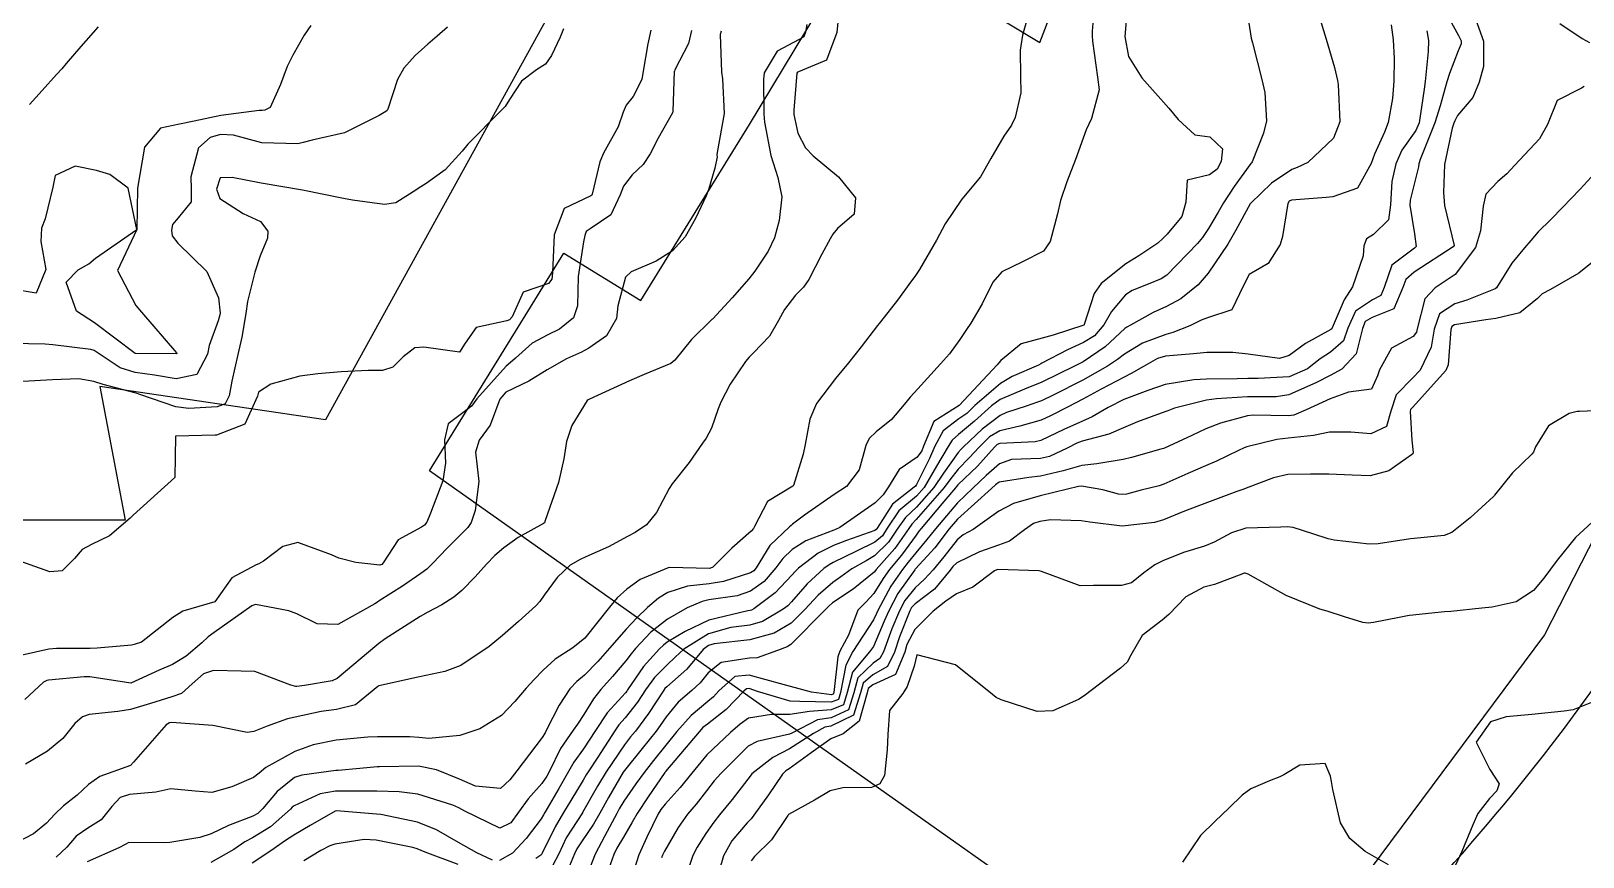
# Model space of a CAD drawing. Header units: metres. Extents: x 318500 to 325275, y 7408834 to 7428799.
# Drawn here: x 321369.2 to 321444.5, y 7423566.7 to 7423606.8 of the extents above; entities that cross this region are included whole.
import ezdxf

# ---------------------------------------------------------------- set-up
doc = ezdxf.new("R2010")
doc.units = ezdxf.units.M
doc.header["$MEASUREMENT"] = 0
for name, color, linetype in [('Curvas de Nivel 1m', 11, 'Continuous'), ('Curvas de Nivel 5m', 15, 'Continuous'), ('Edificações', 30, 'Continuous'), ('Vias Primárias', 230, 'Continuous')]:
    doc.layers.add(name, color=color, linetype=linetype)

msp = doc.modelspace()

# ---------------------------------------------------------------- linework, layer by layer
at = {"layer": 'Curvas de Nivel 1m', "flags": 128}
for points, elevation in [([(321408.52, 7423608.72), (321408.328, 7423606.723), (321407.832, 7423605.378), (321406.471, 7423604.822), (321406.42, 7423604.801), (321406.397, 7423604.751), (321406.243, 7423602.952), (321406.246, 7423602.752), (321406.431, 7423601.844), (321406.812, 7423601.132), (321407.182, 7423600.739), (321408.405, 7423599.719), (321409.232, 7423598.707), (321409.176, 7423597.91), (321408.367, 7423597.215), (321408.14, 7423596.947), (321408.014, 7423596.725), (321407.602, 7423595.981), (321406.964, 7423594.741), (321406.709, 7423594.37), (321406.328, 7423593.982), (321405.789, 7423593.284), (321405.502, 7423592.758), (321405.06, 7423592.001), (321404.286, 7423591.184), (321404.071, 7423590.985), (321403.895, 7423590.776), (321403.147, 7423589.665), (321402.698, 7423588.793), (321402.57, 7423588.481), (321402.241, 7423587.535), (321401.994, 7423587.043), (321401.818, 7423586.806), (321401.156, 7423585.876), (321400.341, 7423584.828), (321400.198, 7423584.615), (321399.573, 7423583.449), (321399.087, 7423582.841), (321398.541, 7423582.48), (321398.171, 7423582.276), (321397.242, 7423581.785), (321396.156, 7423581.293), (321395.872, 7423581.166), (321395.396, 7423580.891), (321394.752, 7423580.289), (321394.128, 7423579.443), (321393.914, 7423579.122), (321393.728, 7423578.914), (321392.876, 7423578.159), (321392.105, 7423577.479), (321391.455, 7423576.94), (321390.086, 7423576.033), (321389.311, 7423575.738), (321388.077, 7423575.475), (321386.107, 7423575.046), (321386.07, 7423575.028), (321386.051, 7423575.01), (321384.972, 7423574.111), (321384.053, 7423573.894), (321383.303, 7423573.796), (321382.047, 7423573.522), (321381.674, 7423573.437), (321380.678, 7423573.08), (321380.037, 7423572.822), (321379.72, 7423572.778), (321378.04, 7423573.12), (321376.042, 7423573.264), (321375.941, 7423573.242), (321375.782, 7423573.144), (321374.191, 7423571.337), (321374.043, 7423571.17), (321372.567, 7423570.636), (321372.006, 7423570.247), (321371.46, 7423569.744), (321370.797, 7423569.212), (321370.379, 7423568.821), (321369.977, 7423568.382), (321369.343, 7423567.856), (321368.164, 7423567.247)], 784), ([(321420.873, 7423608.555), (321420.729, 7423606.783), (321420.728, 7423606.557), (321420.742, 7423606.311), (321420.974, 7423604.552), (321421.067, 7423603.945), (321420.686, 7423602.556), (321420.434, 7423602.01), (321419.908, 7423600.568), (321419.493, 7423599.485), (321419.186, 7423598.578), (321419.034, 7423597.926), (321418.682, 7423596.585), (321418.355, 7423596.121), (321417.349, 7423595.601), (321416.345, 7423595.11), (321415.904, 7423594.617), (321415.376, 7423593.573), (321414.834, 7423592.632), (321414.618, 7423592.323), (321414.298, 7423591.836), (321413.792, 7423591.143), (321413.36, 7423590.654), (321412.268, 7423589.442), (321411.895, 7423589.042), (321411.592, 7423588.677), (321410.979, 7423587.953), (321410.24, 7423587.352), (321409.903, 7423587.027), (321409.732, 7423586.697), (321409.407, 7423585.507), (321408.804, 7423584.711), (321408.196, 7423584.317), (321406.761, 7423583.316), (321406.181, 7423582.88), (321406.112, 7423582.819), (321406.03, 7423582.751), (321405.085, 7423581.842), (321404.41, 7423580.767), (321404.299, 7423580.617), (321404.146, 7423580.525), (321402.834, 7423580.095), (321402.138, 7423579.991), (321401.084, 7423579.868), (321400.131, 7423579.562), (321399.669, 7423579.292), (321399.147, 7423578.84), (321398.624, 7423578.335), (321398.109, 7423577.787), (321397.303, 7423576.862), (321396.736, 7423576.224), (321396.08, 7423575.561), (321395.718, 7423575.243), (321395.378, 7423574.89), (321394.849, 7423574.107), (321394.239, 7423572.898), (321394.174, 7423572.763), (321394.036, 7423572.528), (321392.807, 7423570.918), (321392.457, 7423570.48), (321392.007, 7423570.067), (321390.787, 7423570.169), (321390.013, 7423570.519), (321388.895, 7423570.971), (321388.022, 7423571.136), (321386.127, 7423571.114), (321386.021, 7423571.106), (321385.178, 7423571.023), (321384.125, 7423570.932), (321384.018, 7423570.927), (321382.362, 7423570.71), (321382.013, 7423570.586), (321381.162, 7423569.914), (321380.467, 7423569.083), (321380.231, 7423568.842), (321379.984, 7423568.715), (321378.814, 7423568.271), (321377.971, 7423567.865), (321377.411, 7423567.683), (321375.965, 7423567.446), (321375.682, 7423567.426), (321373.964, 7423567.439), (321373.79, 7423567.345), (321373.478, 7423567.177), (321371.953, 7423566.5)], 782), ([(321422.464, 7423608.476), (321422.314, 7423606.533), (321422.485, 7423605.556), (321423.137, 7423604.523), (321424.448, 7423603.059), (321424.889, 7423602.503), (321425.699, 7423601.758), (321426.432, 7423601.671), (321427.041, 7423601.085), (321426.983, 7423600.472), (321426.787, 7423600.102), (321426.41, 7423599.818), (321425.339, 7423599.563), (321425.267, 7423598.497), (321425.073, 7423597.806), (321424.366, 7423596.942), (321424.148, 7423596.728), (321423.906, 7423596.515), (321422.981, 7423595.897), (321422.35, 7423595.509), (321421.154, 7423594.548), (321420.821, 7423594.064), (321420.338, 7423592.56), (321420.326, 7423592.544), (321420.31, 7423592.534), (321418.835, 7423592.049), (321418.3, 7423591.907), (321417.272, 7423591.623), (321416.283, 7423590.816), (321416.194, 7423590.699), (321416.116, 7423590.612), (321414.26, 7423588.64), (321413.042, 7423587.864), (321412.543, 7423586.665), (321412.461, 7423586.432), (321412.222, 7423586.134), (321411.36, 7423585.531), (321410.841, 7423584.684), (321410.575, 7423584.307), (321410.192, 7423583.91), (321408.477, 7423582.716), (321408.269, 7423582.628), (321408.178, 7423582.595), (321406.832, 7423582.078), (321406.164, 7423581.659), (321405.703, 7423581.208), (321405.374, 7423580.758), (321404.809, 7423580.094), (321404.133, 7423579.626), (321403.5, 7423579.409), (321402.126, 7423579.204), (321401.794, 7423579.136), (321401.059, 7423578.816), (321400.114, 7423578.277), (321399.299, 7423577.648), (321398.557, 7423576.845), (321398.353, 7423576.591), (321398.091, 7423576.258), (321397.448, 7423575.491), (321396.881, 7423574.868), (321396.524, 7423574.412), (321396.052, 7423573.655), (321395.752, 7423573.177), (321395.54, 7423572.885), (321394.927, 7423571.996), (321394.381, 7423570.896), (321394.258, 7423570.656), (321394.011, 7423570.31), (321393.347, 7423569.563), (321392.882, 7423568.917), (321392.508, 7423568.397), (321391.978, 7423568.135), (321390.283, 7423568.956), (321389.993, 7423569.129), (321389.701, 7423569.257), (321388.002, 7423569.791), (321387.093, 7423569.904), (321386.004, 7423569.927), (321385.094, 7423569.933), (321384.003, 7423569.928), (321383.248, 7423569.801), (321381.992, 7423569.221), (321381.902, 7423569.151), (321381.813, 7423569.063), (321380.851, 7423568.203), (321379.969, 7423567.665), (321379.595, 7423567.466), (321379.062, 7423567.103), (321377.953, 7423566.468)], 781), ([(321417.6, 7423607.508), (321417.34, 7423606.602), (321417.228, 7423605.864), (321417.248, 7423604.602), (321417.265, 7423603.795), (321416.99, 7423602.605), (321416.805, 7423602.238), (321416.431, 7423601.703), (321415.802, 7423600.619), (321415.31, 7423599.723), (321414.39, 7423598.64), (321413.584, 7423597.44), (321413.171, 7423596.658), (321412.346, 7423595.229), (321412.119, 7423594.896), (321411.957, 7423594.674), (321411.267, 7423593.739), (321410.442, 7423592.689), (321410.384, 7423592.614), (321410.307, 7423592.516), (321409.507, 7423591.486), (321408.891, 7423590.711), (321408.272, 7423589.951), (321407.35, 7423588.734), (321407.012, 7423587.975), (321406.793, 7423586.742), (321406.697, 7423586.269), (321406.229, 7423584.75), (321406.2, 7423584.724), (321404.971, 7423583.983), (321404.334, 7423582.768), (321404.28, 7423582.667), (321404.177, 7423582.546), (321403.233, 7423581.715), (321402.319, 7423580.797), (321402.206, 7423580.742), (321402.149, 7423580.736), (321400.208, 7423580.771), (321400.149, 7423580.761), (321398.788, 7423580.195), (321398.133, 7423579.728), (321397.677, 7423579.306), (321397.297, 7423578.862), (321396.105, 7423577.348), (321395.511, 7423576.889), (321394.657, 7423576.336), (321394.083, 7423575.804), (321393.647, 7423575.344), (321393.254, 7423574.918), (321392.706, 7423574.274), (321392.05, 7423573.606), (321390.998, 7423572.946), (321390.037, 7423572.637), (321388.523, 7423572.488), (321388.036, 7423572.534), (321387.614, 7423572.564), (321386.035, 7423572.559), (321385.564, 7423572.546), (321384.034, 7423572.41), (321382.911, 7423572.171), (321382.028, 7423571.851), (321380.625, 7423571.081), (321380.292, 7423570.809), (321380.013, 7423570.591), (321378.972, 7423570.139), (321378.001, 7423569.86), (321377.196, 7423569.934), (321376.003, 7423570.039), (321375.273, 7423569.879), (321373.999, 7423569.765), (321373.546, 7423569.628), (321373.142, 7423569.183), (321372.624, 7423568.546), (321371.974, 7423568.137), (321371.418, 7423567.756), (321370.958, 7423567.21), (321370.447, 7423566.723)], 783), ([(321431.706, 7423607.606), (321432.075, 7423606.406), (321432.479, 7423605.03), (321432.629, 7423604.398), (321432.666, 7423604.198), (321432.748, 7423602.395), (321432.432, 7423601.598), (321431.186, 7423600.419), (321430.664, 7423600.179), (321430.415, 7423600.076), (321429.426, 7423599.419), (321428.418, 7423598.45), (321428.389, 7423598.408), (321427.695, 7423597.136), (321427.301, 7423596.466), (321426.346, 7423595.05), (321425.863, 7423594.487), (321425.024, 7423593.806), (321424.324, 7423593.437), (321423.686, 7423593.15), (321422.584, 7423592.527), (321422.401, 7423592.436), (321422.308, 7423592.364), (321421.356, 7423591.483), (321420.283, 7423590.759), (321420.153, 7423590.691), (321419.903, 7423590.566), (321418.272, 7423589.77), (321417.441, 7423589.425), (321416.263, 7423588.923), (321415.83, 7423588.616), (321415.008, 7423587.87), (321414.239, 7423587.233), (321413.928, 7423586.951), (321413.726, 7423586.648), (321413.173, 7423585.698), (321412.572, 7423584.664), (321412.196, 7423584.244), (321411.345, 7423583.521), (321410.777, 7423582.684), (321410.543, 7423582.317), (321410.17, 7423581.999), (321409.29, 7423581.576), (321408.155, 7423581.025), (321407.961, 7423580.915), (321407.699, 7423580.727), (321406.891, 7423579.987), (321406.125, 7423579.112), (321405.95, 7423578.924), (321405.729, 7423578.754), (321404.716, 7423578.162), (321404.112, 7423577.977), (321403.19, 7423577.863), (321402.108, 7423577.567), (321400.907, 7423576.818), (321400.49, 7423576.428), (321400.088, 7423576.051), (321399.474, 7423575.441), (321399.051, 7423574.84), (321398.659, 7423574.246), (321398.05, 7423573.491), (321397.758, 7423573.141), (321397.561, 7423572.857), (321396.735, 7423571.577), (321396.263, 7423570.876), (321396.17, 7423570.726), (321396.014, 7423570.46), (321395.415, 7423569.47), (321395.057, 7423568.889), (321394.664, 7423568.209), (321394.013, 7423566.899), (321393.993, 7423566.866), (321393.959, 7423566.832), (321393.728, 7423566.673)], 779), ([(321437.879, 7423607.695), (321438.503, 7423606.584), (321438.632, 7423606.319), (321438.634, 7423606.183), (321438.493, 7423605.843), (321438.067, 7423604.735), (321437.94, 7423604.328), (321437.617, 7423603.168), (321437.357, 7423602.336), (321436.648, 7423600.573), (321436.582, 7423600.348), (321436.56, 7423600.206), (321436.409, 7423599.63), (321436.153, 7423598.593), (321436.146, 7423598.352), (321436.369, 7423596.965), (321436.441, 7423596.349), (321436.359, 7423596.262), (321435.27, 7423595.441), (321434.892, 7423594.364), (321434.727, 7423593.973), (321434.331, 7423593.761), (321433.5, 7423593.205), (321433.138, 7423592.388), (321432.916, 7423591.775), (321432.292, 7423591.223), (321431.789, 7423590.906), (321431.176, 7423590.417), (321430.276, 7423590.017), (321428.782, 7423589.938), (321428.275, 7423589.947), (321427.753, 7423589.936), (321426.274, 7423589.913), (321425.66, 7423589.876), (321424.271, 7423589.66), (321423.421, 7423589.366), (321422.264, 7423588.921), (321421.495, 7423588.541), (321420.722, 7423588.083), (321420.25, 7423587.877), (321419.34, 7423587.477), (321418.235, 7423586.944), (321417.949, 7423586.878), (321416.233, 7423586.799), (321416.106, 7423586.738), (321415.985, 7423586.614), (321415.155, 7423585.687), (321414.202, 7423584.786), (321414.136, 7423584.706), (321414.088, 7423584.642), (321413.52, 7423583.977), (321412.423, 7423582.666), (321412.313, 7423582.533), (321412.175, 7423582.348), (321411.466, 7423581.372), (321410.89, 7423580.683), (321410.58, 7423580.249), (321410.132, 7423579.521), (321409.733, 7423579.089), (321409.357, 7423578.701), (321408.901, 7423577.502), (321408.468, 7423576.714), (321408.374, 7423576.438), (321408.186, 7423574.718), (321408.159, 7423574.628), (321408.068, 7423574.596), (321407.099, 7423574.735), (321406.074, 7423575.008), (321405.72, 7423575.109), (321404.082, 7423575.558), (321403.375, 7423575.486), (321402.611, 7423574.792), (321402.35, 7423574.511), (321402.062, 7423574.283), (321401.259, 7423573.604), (321400.564, 7423572.822), (321400.033, 7423572.157), (321399.437, 7423571.425), (321398.983, 7423570.84), (321398.576, 7423570.279), (321397.999, 7423569.44), (321397.773, 7423569.074), (321397.655, 7423568.855), (321397.071, 7423567.767), (321396.595, 7423566.87), (321395.943, 7423565.174)], 776), ([(321399.305, 7423606.842), (321399.157, 7423606.177), (321398.936, 7423604.845), (321398.86, 7423604.45), (321398.451, 7423603.615), (321398.098, 7423603.202), (321397.957, 7423602.857), (321397.721, 7423602.149), (321397.009, 7423600.871), (321396.828, 7423600.46), (321396.46, 7423598.879), (321396.436, 7423598.833), (321396.389, 7423598.805), (321395.093, 7423598.185), (321394.615, 7423596.906), (321394.526, 7423595.091), (321394.515, 7423594.907), (321394.491, 7423594.754), (321394.335, 7423594.558), (321393.113, 7423594.137), (321392.577, 7423592.927), (321392.443, 7423592.793), (321392.307, 7423592.745), (321390.83, 7423592.424), (321390.291, 7423591.663), (321390.021, 7423591.227), (321388.287, 7423591.457), (321387.855, 7423591.426), (321387.281, 7423591), (321386.787, 7423590.493), (321386.273, 7423590.331), (321385.577, 7423590.325), (321384.272, 7423590.268), (321383.145, 7423590.178), (321382.27, 7423590.058), (321380.854, 7423589.669), (321380.262, 7423589.277), (321380.212, 7423589.091), (321379.603, 7423587.736), (321378.231, 7423587.204), (321378.154, 7423587.198), (321376.23, 7423587.14), (321376.2, 7423585.14), (321374.182, 7423583.321), (321374.033, 7423583.172), (321373.034, 7423582.32), (321372.16, 7423581.892), (321371.707, 7423581.654), (321371.338, 7423581.208), (321370.737, 7423580.618), (321370.14, 7423580.567), (321368.232, 7423581.249)], 788), ([(321382.8, 7423607.065), (321382.485, 7423606.593), (321381.923, 7423605.628), (321381.652, 7423605.078), (321381.33, 7423604.208), (321380.833, 7423603.086), (321380.575, 7423602.953), (321380.439, 7423602.948), (321380.294, 7423602.948), (321378.434, 7423602.698), (321377.138, 7423602.43), (321376.427, 7423602.283), (321375.504, 7423602.079), (321374.726, 7423601.167), (321374.39, 7423599.17), (321374.36, 7423597.17), (321373.422, 7423595.184), (321374.315, 7423593.48), (321374.587, 7423593.166), (321376.281, 7423591.184), (321376.292, 7423591.14), (321374.28, 7423591.16), (321372.302, 7423592.652), (321371.422, 7423593.209), (321370.927, 7423594.618), (321371.507, 7423595.208), (321372.033, 7423595.513), (321372.346, 7423595.782), (321374.36, 7423597.17), (321373.935, 7423599.177), (321373.044, 7423599.838), (321372.398, 7423600.035), (321371.372, 7423600.239), (321370.396, 7423599.792), (321370.275, 7423599.222), (321369.901, 7423597.693), (321369.726, 7423597.23), (321369.705, 7423596.582), (321369.947, 7423595.226), (321369.468, 7423594.088), (321368.325, 7423594.276)], 791), ([(321401.27, 7423606.818), (321401.124, 7423606.187), (321400.471, 7423604.906), (321400.446, 7423604.855), (321400.439, 7423604.83), (321400.368, 7423602.904), (321400.351, 7423602.831), (321399.664, 7423601.601), (321399.27, 7423600.841), (321398.939, 7423600.318), (321398.405, 7423599.821), (321397.972, 7423599.28), (321397.817, 7423598.859), (321397.355, 7423597.885), (321396.365, 7423597.204), (321396.167, 7423597.079), (321396.092, 7423596.884), (321396.041, 7423596.569), (321395.773, 7423594.889), (321395.742, 7423593.465), (321395.551, 7423592.891), (321394.865, 7423592.338), (321394.297, 7423592.063), (321393.545, 7423591.663), (321392.737, 7423590.925), (321392.487, 7423590.718), (321392.276, 7423590.548), (321390.86, 7423588.951), (321390.607, 7423588.602), (321390.25, 7423588.324), (321389.467, 7423587.746), (321389.284, 7423586.974), (321389.342, 7423585.844), (321389.207, 7423584.975), (321388.616, 7423583.407), (321388.425, 7423582.978), (321388.322, 7423582.835), (321388.176, 7423582.739), (321387.042, 7423582.122), (321386.318, 7423581.007), (321386.241, 7423580.916), (321386.148, 7423580.885), (321384.979, 7423581.028), (321384.153, 7423581.23), (321383.8, 7423581.399), (321382.164, 7423581.997), (321381.439, 7423581.792), (321380.508, 7423581.085), (321380.283, 7423580.952), (321380.147, 7423580.905), (321378.974, 7423580.271), (321378.135, 7423579.12), (321376.594, 7423578.657), (321376.112, 7423578.349), (321374.582, 7423577.163), (321374.228, 7423577.038), (321374.098, 7423577.011), (321372.432, 7423576.858), (321372.095, 7423576.854), (321370.46, 7423576.851), (321370.094, 7423576.814), (321368.798, 7423576.53)], 787), ([(321395.066, 7423606.902), (321394.896, 7423606.501), (321394.48, 7423605.605), (321394.192, 7423605.196), (321393.756, 7423604.917), (321393.022, 7423604.364), (321392.448, 7423603.473), (321392.24, 7423603.136), (321392.033, 7423602.936), (321390.423, 7423601.31), (321390.154, 7423600.964), (321389.32, 7423600.063), (321388.396, 7423599.407), (321388.141, 7423599.245), (321387.775, 7423598.996), (321386.921, 7423598.465), (321386.381, 7423598.384), (321384.821, 7423598.595), (321384.384, 7423598.673), (321382.39, 7423599.07), (321380.395, 7423599.416), (321378.977, 7423599.69), (321378.396, 7423599.673), (321378.229, 7423599.122), (321378.383, 7423598.676), (321379.524, 7423597.951), (321380.367, 7423597.563), (321380.716, 7423597.086), (321380.699, 7423596.745), (321380.348, 7423595.888), (321380.083, 7423595.094), (321379.732, 7423593.685), (321379.645, 7423593.1), (321379.446, 7423591.949), (321379.254, 7423591.105), (321378.965, 7423589.807), (321378.834, 7423589.111), (321378.652, 7423588.717), (321378.252, 7423588.566), (321376.888, 7423588.496), (321376.251, 7423588.573), (321374.51, 7423589.166), (321374.322, 7423589.23), (321374.261, 7423589.246), (321372.721, 7423589.65), (321372.266, 7423589.799), (321371.545, 7423589.93), (321370.267, 7423589.885), (321368.821, 7423589.798)], 789), ([(321402.713, 7423606.797), (321402.669, 7423606.626), (321402.739, 7423604.796), (321402.783, 7423604.478), (321402.867, 7423602.794), (321402.521, 7423600.899), (321402.51, 7423600.799), (321402.516, 7423600.701), (321402.41, 7423600.14), (321402.108, 7423599.091), (321401.987, 7423598.806), (321401.475, 7423597.712), (321400.974, 7423596.821), (321400.353, 7423596.132), (321399.558, 7423595.628), (321398.343, 7423595.111), (321398.067, 7423594.854), (321397.708, 7423593.47), (321397.637, 7423592.86), (321397.152, 7423592.012), (321396.288, 7423591.409), (321395.941, 7423591.229), (321395.206, 7423590.896), (321394.275, 7423590.364), (321393.377, 7423589.811), (321392.264, 7423589.288), (321391.968, 7423588.934), (321391.499, 7423587.683), (321390.971, 7423586.949), (321390.796, 7423586.377), (321390.953, 7423584.949), (321390.78, 7423583.545), (321390.591, 7423582.954), (321390.421, 7423582.712), (321390.173, 7423582.479), (321389.414, 7423581.715), (321388.708, 7423580.974), (321388.424, 7423580.699), (321388.143, 7423580.49), (321387.255, 7423579.871), (321386.122, 7423579.154), (321386.031, 7423579.102), (321385.903, 7423579.013), (321384.11, 7423578.018), (321383.111, 7423578.049), (321382.115, 7423578.53), (321381.73, 7423578.68), (321380.119, 7423578.991), (321379.938, 7423578.913), (321378.105, 7423577.622), (321377.813, 7423577.412), (321377.506, 7423577.126), (321376.751, 7423576.473), (321376.084, 7423576.071), (321375.436, 7423575.793), (321374.07, 7423575.17), (321372.074, 7423575.471), (321371.798, 7423575.479), (321370.072, 7423575.322), (321369.988, 7423575.304), (321369.824, 7423575.224), (321368.915, 7423574.379)], 786), ([(321372.488, 7423606.999), (321371.636, 7423606.051), (321370.928, 7423605.215), (321370.717, 7423604.966), (321370.462, 7423604.682), (321369.771, 7423603.909), (321369.151, 7423603.239)], 792), ([(321435.24, 7423607.095), (321435.332, 7423606.362), (321435.379, 7423605.469), (321435.358, 7423604.361), (321435.299, 7423603.52), (321435.091, 7423602.363), (321434.907, 7423601.894), (321434.425, 7423600.831), (321434.263, 7423600.372), (321433.601, 7423599.183), (321432.395, 7423598.748), (321432.075, 7423598.724), (321430.392, 7423598.593), (321430.278, 7423598.545), (321430.212, 7423598.432), (321429.963, 7423596.837), (321429.846, 7423596.435), (321429.268, 7423595.524), (321428.345, 7423594.996), (321428.07, 7423594.454), (321427.508, 7423593.276), (321426.316, 7423592.882), (321426.02, 7423592.779), (321425.46, 7423592.493), (321424.631, 7423592.18), (321424.304, 7423592.083), (321423.166, 7423591.653), (321422.289, 7423591.128), (321421.95, 7423590.87), (321421.47, 7423590.542), (321420.273, 7423589.867), (321418.823, 7423589.139), (321418.263, 7423588.869), (321418.063, 7423588.791), (321417.519, 7423588.597), (321416.564, 7423588.299), (321416.253, 7423588.154), (321415.378, 7423587.488), (321414.484, 7423586.636), (321414.357, 7423586.509), (321414.226, 7423586.362), (321413.503, 7423585.358), (321413.037, 7423584.657), (321412.19, 7423583.707), (321411.659, 7423583.202), (321411.287, 7423582.679), (321410.841, 7423582.013), (321410.16, 7423581.345), (321409.757, 7423581.095), (321409.065, 7423580.706), (321408.529, 7423580.33), (321408.14, 7423580.049), (321407.426, 7423579.435), (321406.777, 7423578.74), (321406.113, 7423578.086), (321405.281, 7423577.586), (321404.105, 7423577.271), (321402.375, 7423577.068), (321402.102, 7423576.995), (321401.843, 7423576.804), (321401.046, 7423575.855), (321400.072, 7423574.995), (321399.988, 7423574.914), (321399.928, 7423574.831), (321399.196, 7423573.695), (321398.553, 7423572.845), (321398.324, 7423572.56), (321398.033, 7423572.181), (321397.13, 7423570.863), (321396.708, 7423570.171), (321395.99, 7423568.902), (321395.984, 7423568.886), (321395.199, 7423567.66), (321394.833, 7423566.891), (321394.538, 7423566.31)], 778), ([(321436.963, 7423606.801), (321437.042, 7423606.342), (321437.023, 7423605.811), (321436.876, 7423604.344), (321436.835, 7423603.974), (321436.589, 7423602.348), (321436.436, 7423601.97), (321435.758, 7423601.025), (321435.454, 7423600.36), (321435.271, 7423599.497), (321435.208, 7423598.362), (321435.096, 7423597.646), (321434.368, 7423596.924), (321434.03, 7423596.71), (321433.91, 7423596.377), (321433.872, 7423595.894), (321433.349, 7423594.385), (321432.96, 7423593.761), (321432.376, 7423592.399), (321432.355, 7423592.353), (321432.309, 7423592.313), (321431.07, 7423591.647), (321430.289, 7423591.061), (321429.814, 7423590.907), (321428.29, 7423591.12), (321427.548, 7423591.205), (321426.291, 7423591.209), (321425.635, 7423591.145), (321424.288, 7423591.027), (321423.885, 7423590.915), (321423.207, 7423590.521), (321422.623, 7423590.18), (321422.275, 7423590.01), (321421.154, 7423589.431), (321420.264, 7423588.934), (321419.565, 7423588.57), (321418.701, 7423588.136), (321418.25, 7423587.929), (321417.213, 7423587.633), (321416.242, 7423587.408), (321415.741, 7423587.114), (321415.255, 7423586.625), (321414.755, 7423586.099), (321414.214, 7423585.542), (321413.819, 7423585.032), (321413.542, 7423584.65), (321412.184, 7423583.1), (321411.973, 7423582.882), (321411.819, 7423582.674), (321411.143, 7423581.703), (321410.246, 7423580.689), (321410.205, 7423580.633), (321410.148, 7423580.557), (321409.115, 7423579.726), (321408.125, 7423579.058), (321407.94, 7423578.906), (321407.762, 7423578.725), (321406.103, 7423577.046), (321405.92, 7423576.933), (321405.451, 7423576.756), (321404.466, 7423576.395), (321404.094, 7423576.374), (321402.713, 7423576.168), (321402.083, 7423575.672), (321401.7, 7423575.181), (321401.289, 7423574.812), (321400.634, 7423574.249), (321400.051, 7423573.538), (321399.762, 7423573.115), (321399.554, 7423572.835), (321398.879, 7423571.994), (321398.021, 7423570.932), (321397.964, 7423570.851), (321397.243, 7423569.62), (321396.83, 7423568.867), (321396.522, 7423568.331), (321395.97, 7423567.52), (321395.714, 7423567.132), (321395.604, 7423566.884), (321395.113, 7423565.724)], 777), ([(321443.418, 7423607.165), (321444.502, 7423606.438), (321444.857, 7423606.236)], 774), ([(321444.596, 7423604.111), (321444.467, 7423604.022), (321443.292, 7423603.422), (321442.817, 7423602.264), (321442.433, 7423601.567), (321441.239, 7423600.288), (321440.842, 7423599.865), (321440.408, 7423599.491), (321439.821, 7423598.877), (321439.705, 7423598.3), (321439.574, 7423597.1), (321439.327, 7423596.305), (321438.347, 7423594.989), (321437.368, 7423594.335), (321436.871, 7423593.803), (321436.501, 7423592.347), (321436.468, 7423592.188), (321436.304, 7423591.975), (321435.246, 7423591.411), (321434.663, 7423590.366), (321434.571, 7423590.073), (321434.271, 7423589.424), (321433.16, 7423589.277), (321432.266, 7423588.963), (321431.109, 7423588.417), (321430.512, 7423588.17), (321430.256, 7423588.136), (321428.535, 7423588.168), (321428.255, 7423588.141), (321426.943, 7423587.776), (321426.245, 7423587.505), (321425.556, 7423587.175), (321424.231, 7423586.566), (321424.192, 7423586.549), (321424.05, 7423586.512), (321422.63, 7423586.12), (321422.222, 7423586.013), (321420.956, 7423585.812), (321420.217, 7423585.717), (321419.315, 7423585.472), (321418.209, 7423585.215), (321417.653, 7423585.151), (321416.205, 7423584.911), (321416.024, 7423584.791), (321415.839, 7423584.615), (321414.185, 7423583.115), (321413.786, 7423582.646), (321413.093, 7423581.729), (321412.151, 7423580.715), (321412.13, 7423580.691), (321412.114, 7423580.67), (321411.297, 7423579.514), (321410.847, 7423578.683), (321410.628, 7423578.171), (321410.102, 7423576.939), (321409.909, 7423576.693), (321409.089, 7423575.701), (321408.838, 7423574.708), (321408.65, 7423574.122), (321408.057, 7423573.882), (321406.997, 7423573.795), (321406.054, 7423573.656), (321405.16, 7423573.652), (321404.051, 7423573.472), (321403.642, 7423573.181), (321403.173, 7423572.783), (321402.029, 7423571.686), (321401.293, 7423570.811), (321400.724, 7423570.105), (321399.997, 7423569.306), (321399.785, 7423569.04), (321399.667, 7423568.833), (321399.115, 7423567.696), (321398.72, 7423566.842), (321398.154, 7423565.06)], 774), ([(321444.935, 7423599.712), (321444.403, 7423599.126), (321443.974, 7423598.668), (321443.573, 7423598.252), (321442.979, 7423597.663), (321442.372, 7423597.057), (321442.006, 7423596.633), (321441.698, 7423596.277), (321441.092, 7423595.543), (321440.341, 7423594.341), (321440.283, 7423594.291), (321438.9, 7423593.743), (321438.329, 7423593.57), (321437.574, 7423593.079), (321437.323, 7423592.335), (321437.169, 7423591.465), (321436.643, 7423590.345), (321436.276, 7423589.957), (321435.474, 7423589.152), (321435.222, 7423588.36), (321435, 7423587.611), (321434.243, 7423587.266), (321433.283, 7423587.346), (321432.244, 7423587.345), (321431.47, 7423587.183), (321430.239, 7423587.043), (321429.686, 7423586.988), (321428.233, 7423586.623), (321428.105, 7423586.579), (321427.832, 7423586.456), (321426.759, 7423585.935), (321426.218, 7423585.707), (321425.363, 7423585.343), (321424.205, 7423584.825), (321423.97, 7423584.746), (321423.104, 7423584.521), (321422.389, 7423584.337), (321422.198, 7423584.316), (321422.007, 7423584.341), (321421.245, 7423584.544), (321420.203, 7423584.727), (321420.053, 7423584.711), (321419.518, 7423584.57), (321418.197, 7423584.25), (321416.908, 7423583.887), (321416.189, 7423583.515), (321414.945, 7423582.629), (321414.455, 7423582.357), (321414.172, 7423582.115), (321413.519, 7423581.29), (321413.011, 7423580.657), (321412.593, 7423580.213), (321412.137, 7423579.791), (321411.628, 7423579.174), (321411.365, 7423578.678), (321410.993, 7423577.799), (321410.589, 7423576.685), (321410.414, 7423576.368), (321410.092, 7423576.146), (321409.349, 7423575.433), (321409.162, 7423574.704), (321408.896, 7423573.869), (321408.052, 7423573.495), (321407.395, 7423573.384), (321406.154, 7423572.748), (321406.039, 7423572.699), (321404.459, 7423572.343), (321404.033, 7423572.112), (321402.708, 7423570.79), (321402.384, 7423570.425), (321402.007, 7423569.944), (321401.501, 7423569.304), (321401.087, 7423568.814), (321400.625, 7423568.176), (321399.963, 7423567.025), (321399.896, 7423566.895), (321399.868, 7423566.831), (321399.826, 7423566.698)], 773), ([(321445.007, 7423595.579), (321444.348, 7423595.054), (321442.968, 7423594.261), (321442.557, 7423594.047), (321442.333, 7423593.821), (321441.48, 7423593.121), (321440.318, 7423592.849), (321439.83, 7423592.785), (321438.313, 7423592.544), (321438.172, 7423592.462), (321438.127, 7423592.323), (321437.996, 7423590.613), (321437.88, 7423590.326), (321436.262, 7423588.537), (321436.175, 7423588.436), (321436.154, 7423588.351), (321436.239, 7423586.947), (321436.305, 7423586.349), (321436.286, 7423586.292), (321436.228, 7423586.243), (321435.118, 7423585.46), (321434.213, 7423585.231), (321433.341, 7423585.255), (321432.213, 7423585.297), (321431.324, 7423585.303), (321430.213, 7423585.293), (321429.515, 7423585.132), (321428.203, 7423584.625), (321428.076, 7423584.577), (321427.743, 7423584.457), (321426.194, 7423583.887), (321425.202, 7423583.507), (321424.186, 7423583.096), (321423.741, 7423582.958), (321422.182, 7423582.776), (321420.603, 7423582.972), (321420.185, 7423583.047), (321418.699, 7423583.096), (321418.184, 7423583.013), (321417.872, 7423582.905), (321417.437, 7423582.597), (321416.718, 7423582.058), (321416.169, 7423581.857), (321415.253, 7423581.534), (321414.156, 7423581.009), (321413.966, 7423580.83), (321413.832, 7423580.645), (321413.064, 7423579.729), (321412.125, 7423579.008), (321411.961, 7423578.833), (321411.876, 7423578.672), (321411.364, 7423577.421), (321411.134, 7423576.68), (321410.797, 7423575.975), (321410.083, 7423575.58), (321409.601, 7423575.173), (321409.48, 7423574.699), (321409.14, 7423573.617), (321408.046, 7423573.09), (321407.741, 7423573.028), (321407.191, 7423572.733), (321406.032, 7423571.988), (321405.228, 7423571.558), (321404.213, 7423570.768), (321404.128, 7423570.659), (321404.016, 7423570.511), (321403.257, 7423569.525), (321402.639, 7423568.79), (321402.354, 7423568.425), (321401.976, 7423567.872), (321401.556, 7423567.216), (321401.348, 7423566.809), (321401.031, 7423565.89)], 772), ([(321446.262, 7423588.421), (321444.373, 7423588.35), (321444.261, 7423588.337), (321443.866, 7423588.246), (321442.862, 7423587.649), (321442.235, 7423586.623), (321442.137, 7423586.365), (321442.063, 7423586.272), (321441.12, 7423585.377), (321440.251, 7423584.289), (321440.23, 7423584.259), (321440.199, 7423584.223), (321439.073, 7423583.191), (321438.182, 7423582.472), (321437.802, 7423582.326), (321436.346, 7423582.179), (321436.177, 7423582.162), (321434.61, 7423581.93), (321434.173, 7423581.907), (321432.473, 7423582.098), (321432.177, 7423582.172), (321431.439, 7423582.411), (321430.471, 7423582.713), (321430.183, 7423582.743), (321429.884, 7423582.732), (321428.182, 7423582.681), (321427.482, 7423582.46), (321426.645, 7423582.001), (321426.17, 7423581.82), (321425.162, 7423581.498), (321424.159, 7423581.094), (321423.77, 7423580.9), (321423.236, 7423580.519), (321422.628, 7423580.04), (321422.141, 7423579.899), (321420.789, 7423579.902), (321420.14, 7423579.894), (321418.256, 7423580.588), (321418.15, 7423580.61), (321418.128, 7423580.612), (321416.151, 7423580.683), (321416.091, 7423580.671), (321415.988, 7423580.612), (321414.938, 7423579.828), (321414.133, 7423579.503), (321413.626, 7423579.149), (321413.011, 7423578.657), (321412.111, 7423577.769), (321411.732, 7423577.045), (321411.633, 7423576.675), (321411.176, 7423575.587), (321410.076, 7423575.08), (321409.853, 7423574.914), (321409.8, 7423574.694), (321409.42, 7423573.329), (321408.641, 7423572.711), (321408.038, 7423572.474), (321407.092, 7423571.795), (321406.023, 7423571.018), (321405.863, 7423570.911), (321405.687, 7423570.753), (321405.019, 7423569.745), (321404.31, 7423568.767), (321404.165, 7423568.591), (321403.984, 7423568.402), (321403.228, 7423567.524), (321402.823, 7423566.787), (321402.372, 7423565.221)], 771), ([(321444.953, 7423574.227), (321444.066, 7423573.872), (321443.626, 7423573.807), (321442.064, 7423573.648), (321440.813, 7423573.532), (321440.06, 7423573.296), (321439.355, 7423572.3), (321440.03, 7423570.974), (321440.469, 7423570.286), (321440.36, 7423569.941), (321440.009, 7423569.583), (321439.446, 7423568.851), (321439.204, 7423568.302), (321438.669, 7423567.002), (321438.334, 7423566.315)], 769), ([(321435.1, 7423566.359), (321433.976, 7423567.002), (321433.229, 7423567.628), (321432.772, 7423568.388), (321432.404, 7423570.005), (321432.333, 7423570.395), (321432.282, 7423570.655), (321432.029, 7423571.277), (321430.801, 7423571.192), (321430.023, 7423570.721), (321429.83, 7423570.624), (321429.334, 7423570.437), (321428.418, 7423570.042), (321428.009, 7423569.744), (321427.359, 7423569.1), (321426.685, 7423568.47), (321425.983, 7423567.779), (321425.109, 7423566.493)], 769), ([(321389.954, 7423566.378), (321388.354, 7423566.976), (321387.962, 7423567.136), (321387.749, 7423567.198), (321385.968, 7423567.552), (321385.398, 7423567.589), (321383.965, 7423567.367), (321383.724, 7423567.282), (321383.282, 7423567.047), (321382.457, 7423566.553)], 779)]:
    msp.add_lwpolyline(points, dxfattribs=dict(at, elevation=elevation))
at = {"layer": 'Curvas de Nivel 5m', "flags": 128}
for points, elevation in [([(321428.18, 7423608.118), (321428.446, 7423606.451), (321428.497, 7423606.22), (321428.963, 7423604.445), (321429.095, 7423603.809), (321429.191, 7423602.442), (321429.038, 7423601.84), (321428.494, 7423600.449), (321428.459, 7423600.41), (321428.419, 7423600.364), (321427.607, 7423599.257), (321427.099, 7423598.469), (321426.84, 7423598.016), (321426.371, 7423597.225), (321426.071, 7423596.778), (321425.836, 7423596.488), (321424.345, 7423594.962), (321424.077, 7423594.779), (321423.441, 7423594.519), (321422.657, 7423594.205), (321422.332, 7423594), (321421.66, 7423593.199), (321421.284, 7423592.545), (321420.839, 7423592.015), (321420.297, 7423591.688), (321419.521, 7423591.342), (321418.281, 7423590.68), (321418.223, 7423590.648), (321418.112, 7423590.592), (321416.837, 7423590.042), (321416.271, 7423589.709), (321415.035, 7423588.628), (321414.635, 7423588.254), (321414.25, 7423587.985), (321413.484, 7423587.409), (321413.092, 7423586.657), (321412.825, 7423586.057), (321412.202, 7423584.803), (321412.153, 7423584.718), (321412.085, 7423584.671), (321411.028, 7423583.846), (321410.284, 7423582.689), (321410.243, 7423582.625), (321410.178, 7423582.575), (321408.795, 7423582.086), (321408.167, 7423581.841), (321407.424, 7423581.468), (321406.471, 7423580.745), (321406.306, 7423580.589), (321406.145, 7423580.402), (321405.339, 7423579.551), (321404.295, 7423578.768), (321404.184, 7423578.705), (321404.119, 7423578.685), (321404.018, 7423578.671), (321402.114, 7423578.222), (321400.965, 7423577.673), (321400.103, 7423577.158), (321399.916, 7423577.018), (321399.724, 7423576.834), (321398.95, 7423575.978), (321398.178, 7423574.849), (321398.134, 7423574.784), (321398.068, 7423574.707), (321397.182, 7423573.734), (321396.613, 7423572.871), (321396.031, 7423571.979), (321395.569, 7423571.34), (321395.305, 7423570.887), (321394.84, 7423570.06), (321394.166, 7423568.898), (321394.101, 7423568.786), (321393.985, 7423568.59), (321393.252, 7423567.629), (321392.585, 7423566.921), (321391.956, 7423566.561)], 780), ([(321439.259, 7423607.566), (321439.709, 7423606.308), (321439.709, 7423605.08), (321439.501, 7423604.31), (321439.192, 7423603.58), (321438.446, 7423602.698), (321438.316, 7423602.448), (321438.273, 7423602.323), (321438.192, 7423602.078), (321437.826, 7423600.329), (321437.772, 7423598.957), (321437.817, 7423598.329), (321438.284, 7423596.399), (321438.238, 7423596.322), (321436.347, 7423595.096), (321435.947, 7423594.751), (321435.806, 7423594.355), (321435.359, 7423593.325), (321434.318, 7423592.896), (321433.979, 7423592.711), (321433.848, 7423592.377), (321433.53, 7423591.143), (321432.837, 7423590.392), (321432.277, 7423590.089), (321431.615, 7423589.751), (321430.267, 7423589.155), (321429.648, 7423589.054), (321428.266, 7423589.062), (321426.757, 7423588.965), (321426.264, 7423588.896), (321424.715, 7423588.503), (321424.388, 7423588.378), (321424.257, 7423588.323), (321422.925, 7423587.848), (321422.245, 7423587.554), (321421.531, 7423587.251), (321420.235, 7423586.899), (321419.985, 7423586.812), (321419.51, 7423586.571), (321418.646, 7423586.161), (321418.222, 7423586.07), (321416.811, 7423586.014), (321416.218, 7423585.801), (321415.584, 7423585.245), (321414.933, 7423584.629), (321414.193, 7423583.916), (321413.121, 7423582.656), (321412.703, 7423582.131), (321412.162, 7423581.484), (321411.797, 7423581.032), (321411.514, 7423580.676), (321410.946, 7423579.874), (321410.321, 7423578.688), (321410.261, 7423578.547), (321410.116, 7423578.243), (321409.109, 7423576.705), (321408.761, 7423576.039), (321408.514, 7423574.713), (321408.405, 7423574.375), (321408.063, 7423574.247), (321406.534, 7423574.272), (321406.063, 7423574.298), (321404.477, 7423574.766), (321404.072, 7423574.906), (321403.95, 7423574.894), (321403.814, 7423574.774), (321402.959, 7423573.884), (321402.046, 7423573.187), (321401.832, 7423573.014), (321401.644, 7423572.806), (321400.02, 7423570.878), (321399.998, 7423570.853), (321399.983, 7423570.83), (321399.178, 7423569.662), (321398.648, 7423568.843), (321398.4, 7423568.43), (321397.973, 7423567.699), (321397.659, 7423567.161), (321397.509, 7423566.857), (321397.267, 7423566.174)], 775), ([(321389.436, 7423606.976), (321388.931, 7423606.546), (321388.488, 7423606.165), (321387.87, 7423605.605), (321387.315, 7423605.002), (321387.014, 7423604.452), (321386.532, 7423603.009), (321386.5, 7423602.949), (321386.439, 7423602.895), (321386.116, 7423602.694), (321384.428, 7423601.853), (321382.869, 7423601.508), (321382.423, 7423601.384), (321382.173, 7423601.322), (321380.423, 7423601.378), (321379.055, 7423601.746), (321378.42, 7423601.77), (321377.915, 7423601.63), (321377.344, 7423601.136), (321376.984, 7423599.722), (321377.002, 7423599.134), (321377.001, 7423598.514), (321376.369, 7423597.743), (321376.096, 7423597.413), (321376.034, 7423597.145), (321376.074, 7423596.861), (321376.354, 7423596.501), (321377.754, 7423595.126), (321378.321, 7423593.853), (321378.4, 7423593.119), (321378.393, 7423593.035), (321378.304, 7423592.739), (321377.868, 7423591.543), (321377.791, 7423591.125), (321377.267, 7423590.133), (321376.268, 7423589.922), (321375.219, 7423590.105), (321374.271, 7423590.243), (321373.549, 7423590.457), (321372.435, 7423591.198), (321372.282, 7423591.304), (321372.132, 7423591.351), (321370.285, 7423591.581), (321369.904, 7423591.607), (321368.286, 7423591.638)], 790), ([(321406.875, 7423607.116), (321406.816, 7423606.745), (321406.731, 7423606.512), (321406.495, 7423606.39), (321405.43, 7423605.817), (321404.806, 7423604.767), (321404.766, 7423604.467), (321404.795, 7423602.766), (321404.823, 7423602.38), (321405.122, 7423600.763), (321405.466, 7423599.697), (321405.659, 7423598.757), (321405.529, 7423597.602), (321405.302, 7423596.761), (321404.992, 7423596.126), (321404.344, 7423595.143), (321404.064, 7423594.774), (321403.256, 7423593.856), (321402.311, 7423592.84), (321402.288, 7423592.823), (321402.266, 7423592.801), (321401.269, 7423591.842), (321400.46, 7423590.827), (321400.278, 7423590.674), (321398.984, 7423590.132), (321398.27, 7423589.831), (321396.326, 7423588.945), (321396.26, 7423588.912), (321396.209, 7423588.881), (321395.464, 7423587.67), (321395.215, 7423586.895), (321395.073, 7423586.041), (321394.826, 7423584.901), (321394.181, 7423583.053), (321394.142, 7423582.949), (321394.098, 7423582.911), (321392.862, 7423582.231), (321392.162, 7423581.731), (321391.74, 7423581.353), (321391.326, 7423580.942), (321390.773, 7423580.318), (321390.13, 7423579.659), (321389.747, 7423579.343), (321389.165, 7423578.97), (321388.488, 7423578.604), (321388.114, 7423578.396), (321386.417, 7423577.32), (321386.101, 7423577.086), (321386.009, 7423577.011), (321384.075, 7423575.392), (321383.839, 7423575.276), (321382.498, 7423575.056), (321382.12, 7423575.009), (321382.069, 7423575.007), (321381.824, 7423575.064), (321380.08, 7423575.742), (321379.424, 7423575.756), (321378.08, 7423575.784), (321377.588, 7423575.614), (321377.043, 7423575.13), (321376.526, 7423574.673), (321376.06, 7423574.506), (321375.022, 7423574.189), (321374.051, 7423573.888), (321373.428, 7423573.801), (321372.047, 7423573.645), (321371.717, 7423573.531), (321371.349, 7423573.207), (321370.759, 7423572.486), (321370.026, 7423571.865), (321368.95, 7423571.236)], 785), ([(321446.199, 7423584.098), (321444.18, 7423582.24), (321443.287, 7423581.129), (321442.649, 7423580.263), (321442.144, 7423579.661), (321441.297, 7423579.12), (321440.128, 7423578.851), (321439.627, 7423578.799), (321438.125, 7423578.652), (321437.826, 7423578.623), (321436.122, 7423578.455), (321436.031, 7423578.441), (321435.626, 7423578.355), (321434.379, 7423578.106), (321434.117, 7423578.08), (321433.857, 7423578.113), (321432.966, 7423578.387), (321432.124, 7423578.656), (321431.771, 7423578.76), (321430.135, 7423579.416), (321428.288, 7423580.449), (321428.151, 7423580.503), (321428.103, 7423580.498), (321427.985, 7423580.452), (321426.659, 7423579.956), (321426.14, 7423579.819), (321425.266, 7423579.36), (321424.441, 7423578.505), (321424.117, 7423578.222), (321423.147, 7423577.482), (321422.604, 7423576.525), (321422.427, 7423576.195), (321422.091, 7423575.898), (321420.327, 7423574.556), (321420.067, 7423574.375), (321418.81, 7423573.827), (321418.058, 7423573.787), (321416.308, 7423574.366), (321416.068, 7423574.473), (321415.89, 7423574.613), (321414.091, 7423576.056), (321412.219, 7423576.547), (321412.09, 7423575.991), (321411.738, 7423575.011), (321411.53, 7423574.675), (321410.89, 7423573.85), (321410.809, 7423572.682), (321410.772, 7423571.943), (321410.639, 7423570.684), (321410.419, 7423570.281), (321410.011, 7423570.108), (321408.624, 7423570.098), (321408.008, 7423569.948), (321407.243, 7423569.49), (321405.991, 7423568.791), (321405.972, 7423568.769), (321405.958, 7423568.75), (321405.156, 7423567.575), (321404.337, 7423566.766), (321404.176, 7423566.549)], 770), ([(321391.613, 7423566.592), (321390.853, 7423566.947), (321389.967, 7423567.438), (321388.896, 7423568.051), (321387.982, 7423568.425), (321386.194, 7423568.8), (321385.987, 7423568.823), (321384.048, 7423568.981), (321383.989, 7423568.968), (321382.771, 7423568.259), (321381.971, 7423567.797), (321381.529, 7423567.505), (321380.915, 7423567.076), (321379.953, 7423566.439)], 780)]:
    msp.add_lwpolyline(points, dxfattribs=dict(at, elevation=elevation))
at = {"layer": 'Edificações'}
for points in [[(321423.54, 7423560.771), (321388.56, 7423585.461), (321395.078, 7423596.025), (321398.812, 7423593.721), (321404.084, 7423602.264), (321404.084, 7423602.264), (321409.614, 7423611.416), (321418.184, 7423606.237), (321421.786, 7423615.656)], [(321395.233, 7423609.187), (321383.51, 7423587.932), (321372.555, 7423589.549), (321373.794, 7423583.08), (321358.258, 7423583.067)], [(321454.032, 7423599.689), (321442.668, 7423577.518), (321432.238, 7423563.493)]]:
    msp.add_lwpolyline(points, dxfattribs=at)
at = {"layer": 'Vias Primárias'}
msp.add_lwpolyline([(321364.94, 7423500), (321391.431, 7423514.004), (321398.941, 7423518.185, 0.231598), (321406.022, 7423528.369, -0.15901), (321412.54, 7423541.271, -0.011715), (321429.683, 7423557.702, 0.042612), (321443.003, 7423572.148, 0.055489), (321451.722, 7423586.408, 0.014773), (321459.517, 7423604.419, 0.158147), (321460.581, 7423620.723, 0.095119), (321453.143, 7423636.596, -0.014934), (321440.745, 7423654.797, 0.016887), (321426.921, 7423674.92, -0.017486), (321416.574, 7423690.023, -0.079269), (321411.476, 7423701.832, -0.060787), (321409.633, 7423716.165, 0.453559), (321403.892, 7423721.126, 0.031126), (321376.121, 7423715.464, 0.10897), (321362.654, 7423708.445), (321323.365, 7423682.475)], format="xyb", dxfattribs=at)

doc.saveas('drawing.dxf')
